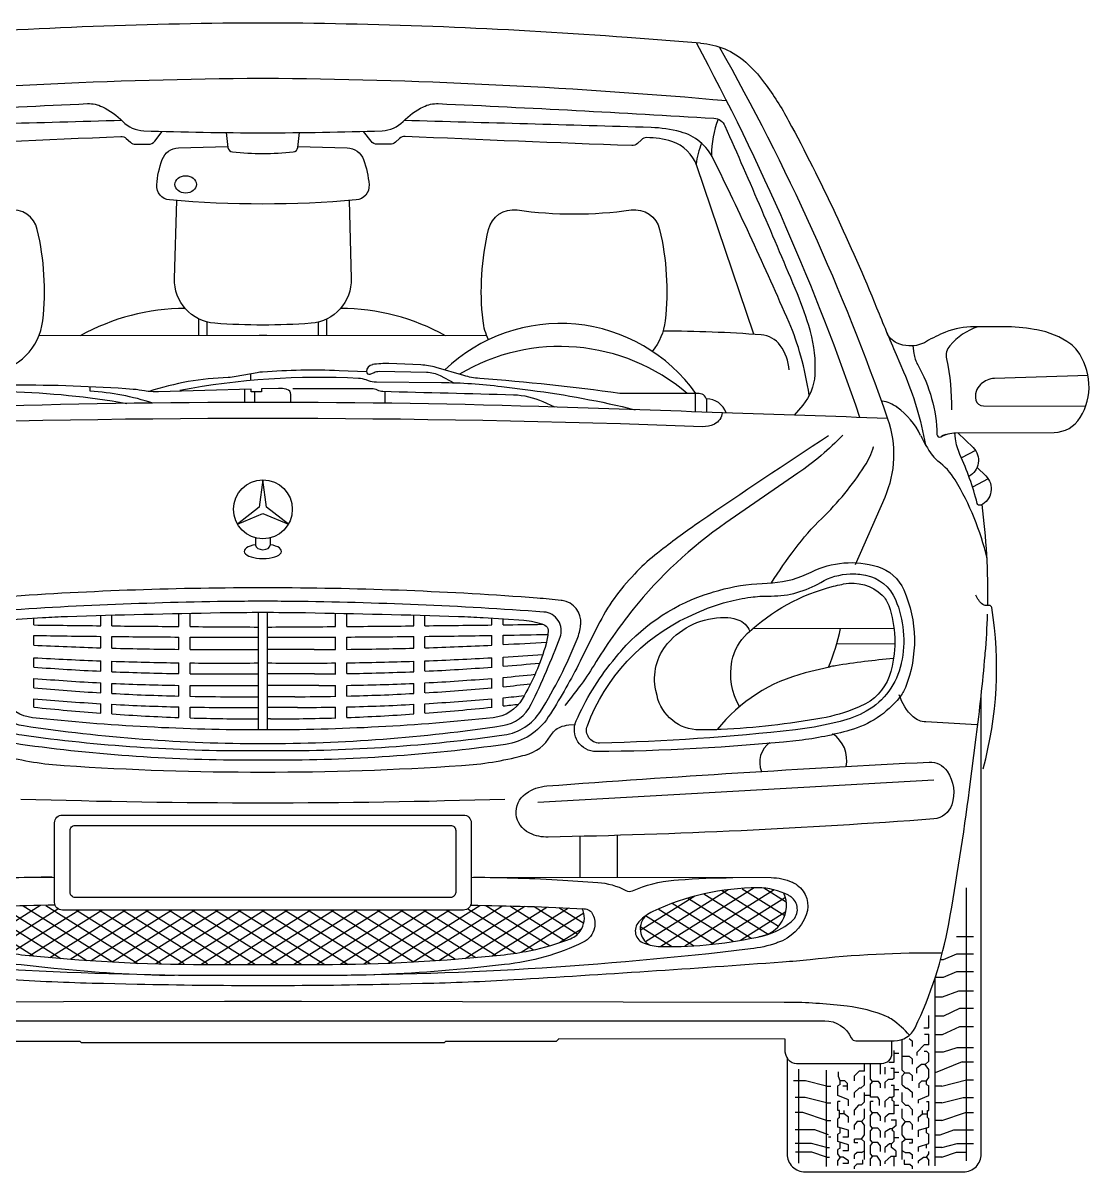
# Model space of a CAD drawing. Header units: millimetres. Extents: x -8431 to 21423, y 12317 to 28660.
# Drawn here: x 10210 to 11551, y 26903 to 28347 of the extents above; entities that cross this region are included whole.
import ezdxf

# ---------------------------------------------------------------- set-up
doc = ezdxf.new("R2010")
doc.units = ezdxf.units.MM
doc.layers.add('interni', color=1, linetype='Continuous')

msp = doc.modelspace()

# ---------------------------------------------------------------- linework, layer by layer
for p, q in [((11062.1, 28322.2), (10969.7, 28329.1)), ((11289.4, 27872.4), (11290.4, 27872.3)), ((11370.5, 27830.3), (11365.6, 27828.6)), ((11353.3, 27804.5), (11353.7, 27803.8))]:
    msp.add_line(p, q)
at = {"color": 1}
for p, q in [((10496.4, 27898.5), (10496.4, 27906.4)), ((10489, 27870.6), (10489, 27887)), ((10501.7, 27870.7), (10501.7, 27884)), ((10664.9, 27884.2), (10664.9, 27869.6)), ((11055.7, 27858.8), (11055.7, 27881.7)), ((11407.7, 27810.3), (11390, 27801)), ((11423.8, 27774.7), (11404.1, 27764.3)), ((10502.5, 27700.4), (10502.5, 27691.3)), ((10520.9, 27700.4), (10520.9, 27691.3)), ((10506, 27459), (10506, 27606.9)), ((10517.4, 27459), (10517.4, 27606.9)), ((10502.1, 27472.9), (10506, 27472.9)), ((10521.3, 27472.9), (10517.4, 27472.9)), ((11355.5, 27396), (10857.4, 27367.9)), ((10910.4, 27325.2), (10910.4, 27273.7)), ((10957.1, 27326.5), (10957, 27273.6))]:
    msp.add_line(p, q, dxfattribs=at)
at = {"color": 30}
for p, q in [((10223.6, 27590.9), (10223.6, 27599.5)), ((10307.8, 27589.9), (10307.8, 27603)), ((10321.9, 27589.8), (10321.9, 27603.4)), ((10406.1, 27589), (10406.1, 27605.4)), ((10420.2, 27588.9), (10420.2, 27605.7)), ((10603.2, 27588.9), (10603.2, 27605.7)), ((10617.3, 27589), (10617.3, 27605.4)), ((10701.5, 27589.8), (10701.5, 27603.4)), ((10715.5, 27589.9), (10715.5, 27603)), ((10799.8, 27590.9), (10799.8, 27599.4)), ((10813.8, 27591.1), (10813.8, 27598.6)), ((11305.3, 27586.2), (11127.8, 27586.4)), ((10223.6, 27565.6), (10223.6, 27577.7)), ((10307.8, 27562.2), (10307.8, 27576.6)), ((10321.9, 27561.8), (10321.9, 27576.4)), ((10406.1, 27560.3), (10406.1, 27575.8)), ((10420.2, 27560.2), (10420.2, 27575.7)), ((10603.2, 27560.2), (10603.2, 27575.7)), ((10617.3, 27560.3), (10617.3, 27575.8)), ((10701.5, 27561.8), (10701.5, 27576.4)), ((10715.5, 27562.2), (10715.5, 27576.6)), ((10799.8, 27565.6), (10799.8, 27577.7)), ((10813.8, 27566.3), (10813.8, 27578)), ((11306.3, 27567), (11233.1, 27567.1)), ((10447.4, 27560.1), (10506, 27560.1)), ((10576, 27560.1), (10517.4, 27560.1)), ((10223.6, 27538), (10223.6, 27549.8)), ((10307.8, 27532.9), (10307.8, 27545.9)), ((10321.9, 27532.2), (10321.9, 27545.4)), ((10406.1, 27529.9), (10406.1, 27543.4)), ((10420.2, 27529.7), (10420.2, 27543.2)), ((10603.2, 27529.7), (10603.2, 27543.2)), ((10617.3, 27529.9), (10617.3, 27543.4)), ((10701.5, 27532.2), (10701.5, 27545.4)), ((10715.5, 27532.9), (10715.5, 27545.9)), ((10799.8, 27538), (10799.8, 27549.8)), ((10813.8, 27539.1), (10813.8, 27550.6)), ((10223.6, 27512), (10223.6, 27523.8)), ((10446.8, 27529.6), (10506, 27529.6)), ((10576.6, 27529.6), (10517.4, 27529.6)), ((10799.8, 27512), (10799.8, 27523.8)), ((10813.8, 27513.3), (10813.8, 27525)), ((10307.8, 27505.6), (10307.8, 27518.1)), ((10321.9, 27504.8), (10321.9, 27517.4)), ((10406.1, 27501.5), (10406.1, 27514.9)), ((10420.2, 27501.2), (10420.2, 27514.8)), ((10441.2, 27514.7), (10506, 27514.7)), ((10582.2, 27514.7), (10517.4, 27514.7)), ((10603.2, 27501.2), (10603.2, 27514.8)), ((10617.3, 27501.5), (10617.3, 27514.9)), ((10701.5, 27504.8), (10701.5, 27517.4)), ((10715.5, 27505.6), (10715.5, 27518.1)), ((10223.6, 27487.7), (10223.6, 27498.2)), ((10471.4, 27500.7), (10506, 27500.7)), ((10552, 27500.7), (10517.4, 27500.7)), ((10799.8, 27487.7), (10799.8, 27498.2)), ((10813.8, 27489.2), (10813.8, 27499.5)), ((10307.8, 27480.1), (10307.8, 27492)), ((10321.9, 27479.1), (10321.9, 27491.2)), ((10406.1, 27474.7), (10406.1, 27488)), ((10420.2, 27474.2), (10420.2, 27487.7)), ((10468.3, 27487.3), (10506, 27487.3)), ((10555.1, 27487.3), (10517.4, 27487.3)), ((10603.2, 27474.2), (10603.2, 27487.7)), ((10617.3, 27474.7), (10617.3, 27488)), ((10701.5, 27479.1), (10701.5, 27491.2)), ((10715.5, 27480.1), (10715.5, 27492)), ((11054.7, 27250), (10986.2, 27207)), ((11096.8, 27258.2), (10992.8, 27192.8)), ((11129.6, 27260.5), (11012.3, 27186.7)), ((11154.8, 27258), (11042.1, 27187.2)), ((11146.9, 27202), (11066.1, 27252.8)), ((11168.8, 27248.6), (11074.9, 27189.5)), ((11160, 27212), (11088.5, 27257.1)), ((11167.9, 27225.4), (11114.6, 27259)), ((11169.9, 27242.5), (11141.6, 27260.3)), ((11396.4, 26917.7), (11396.4, 27260.4)), ((10127.4, 27235.3), (10223.3, 27175)), ((10150.8, 27187.9), (10231.3, 27238.5)), ((10154.8, 27236.4), (10257.4, 27171.9)), ((10171.5, 27182.6), (10253.9, 27234.4)), ((10182.5, 27237.4), (10290.5, 27169.4)), ((10210.4, 27238.1), (10322.7, 27167.5)), ((10238.7, 27238.6), (10354.6, 27165.7)), ((10669.3, 27166), (10784.7, 27238.6)), ((10700.7, 27167.5), (10812.9, 27238.1)), ((10732.9, 27169.4), (10840.9, 27237.4)), ((10766, 27171.9), (10868.6, 27236.4)), ((10769.5, 27234.4), (10851.9, 27182.6)), ((10792.1, 27238.5), (10872.6, 27187.9)), ((10800.1, 27175), (10895.9, 27235.3)), ((10822.3, 27237.9), (10891.8, 27194.1)), ((10852.8, 27237), (10907.6, 27202.5)), ((10883.7, 27235.9), (10915.2, 27216.1)), ((11078.8, 27189.9), (11008.8, 27233.9)), ((11102.9, 27193.1), (11026.5, 27241.1)), ((11125.7, 27197), (11045.5, 27247.4)), ((10194, 27178.4), (10280.2, 27232.6)), ((10218.5, 27175.5), (10309.3, 27232.6)), ((10243.8, 27173.1), (10338.4, 27232.6)), ((10269.4, 27171), (10367.5, 27232.6)), ((10277.3, 27232.6), (10383.7, 27165.7)), ((10295.6, 27169.1), (10396.6, 27232.6)), ((10306.4, 27232.6), (10412.8, 27165.7)), ((10322.2, 27167.5), (10425.7, 27232.6)), ((10335.6, 27232.6), (10441.9, 27165.7)), ((10349.3, 27166.2), (10454.9, 27232.6)), ((10364.7, 27232.6), (10471, 27165.7)), ((10376.9, 27165.3), (10484, 27232.6)), ((10393.8, 27232.6), (10502.3, 27164.4)), ((10405, 27164.6), (10513.1, 27232.6)), ((10422.9, 27232.6), (10531.5, 27164.4)), ((10433.7, 27164.4), (10542.2, 27232.6)), ((10452, 27232.6), (10560.6, 27164.4)), ((10462.8, 27164.4), (10571.3, 27232.6)), ((10481.2, 27232.6), (10589.7, 27164.4)), ((10491.9, 27164.4), (10600.5, 27232.6)), ((10510.3, 27232.6), (10618.8, 27164.4)), ((10521, 27164.4), (10629.6, 27232.6)), ((10539.4, 27232.6), (10646.5, 27165.3)), ((10550.2, 27164.4), (10658.7, 27232.6)), ((10568.5, 27232.6), (10674.1, 27166.2)), ((10579.3, 27164.4), (10687.8, 27232.6)), ((10597.6, 27232.6), (10701.2, 27167.5)), ((10608.4, 27164.4), (10716.9, 27232.6)), ((10626.7, 27232.6), (10727.8, 27169.1)), ((10638.6, 27165), (10746.1, 27232.6)), ((10655.9, 27232.6), (10753.9, 27171)), ((10685, 27232.6), (10779.6, 27173.1)), ((10714.1, 27232.6), (10804.9, 27175.5)), ((10743.2, 27232.6), (10829.4, 27178.4)), ((10836.4, 27179.6), (10915.1, 27229.1)), ((11053.1, 27187.7), (10993, 27225.5)), ((11169.1, 27230.4), (11112.1, 27194.5)), ((10884.8, 27191.7), (10912.3, 27209)), ((11025.6, 27186.7), (10986.3, 27211.5)), ((11405.1, 27199), (11384, 27199)), ((11384, 27177.2), (11367.2, 27170)), ((11405.1, 27177.2), (11384, 27177.2)), ((11367.2, 27170), (11363.8, 27170)), ((11357, 26911.1), (11357, 27147.5)), ((11367.2, 27148), (11357.2, 27148)), ((11384, 27155.2), (11367.2, 27148)), ((11405.1, 27155.2), (11384, 27155.2)), ((11366.1, 27123.4), (11357, 27123.4)), ((11386.5, 27130.9), (11366.1, 27123.4)), ((11405.1, 27130.9), (11386.5, 27130.9)), ((11387.5, 27109.1), (11367.7, 27099.4)), ((11405.1, 27109.1), (11387.5, 27109.1)), ((11349.3, 27084.8), (11349.3, 27100.3)), ((11367.7, 27099.4), (11357, 27099.4)), ((11342.8, 27084.8), (11349.3, 27084.8)), ((11343.7, 27076.7), (11349.3, 27076.7)), ((11349.3, 27063.4), (11349.3, 27076.7)), ((11366, 27076), (11357, 27076)), ((11387.8, 27086), (11366, 27076)), ((11405.1, 27086), (11387.8, 27086)), ((11315.7, 27031.5), (11315.7, 27070.1)), ((11324.6, 27071.2), (11328.5, 27067.7)), ((11328.5, 27061.4), (11328.5, 27067.7)), ((11343.2, 27063.4), (11334.6, 27053.9)), ((11349.3, 27063.4), (11343.2, 27063.4)), ((11305.6, 27041.7), (11305.6, 27056.3)), ((11311.5, 27052.6), (11305.6, 27052.6)), ((11315.7, 27048.9), (11324.6, 27048.9)), ((11324.6, 27048.9), (11328.5, 27045.4)), ((11334.6, 27049.9), (11334.6, 27053.9)), ((11346.8, 27054.8), (11343.4, 27054.8)), ((11349.3, 27052.2), (11346.8, 27054.8)), ((11349.3, 27042.6), (11349.3, 27052.2)), ((11367.1, 27053.9), (11357, 27053.9)), ((11384.4, 27059.7), (11367.1, 27053.9)), ((11405.1, 27059.7), (11384.4, 27059.7)), ((11185.5, 26914.7), (11185.5, 27032.8)), ((11268.2, 27030), (11268.2, 27039.5)), ((11275.7, 27020), (11275.7, 27039.5)), ((11288.4, 27026.5), (11288.4, 27039.5)), ((11294.2, 27026.6), (11294.2, 27035.2)), ((11298.9, 27041.7), (11305.6, 27041.7)), ((11301.5, 27034), (11305.6, 27034)), ((11305.6, 27021.5), (11305.6, 27034)), ((11328.5, 27039.1), (11328.5, 27045.4)), ((11339.8, 27038.4), (11333.9, 27033.8)), ((11333.9, 27027.6), (11333.9, 27033.8)), ((11344.7, 27038.4), (11339.8, 27038.4)), ((11349.3, 27042.6), (11344.7, 27038.4)), ((11349.3, 27032.3), (11344.7, 27038.4)), ((11349.3, 27022.4), (11349.3, 27032.3)), ((11390.9, 27042.1), (11357, 27028.3)), ((11390.9, 27042.1), (11405.1, 27042.1)), ((11194.1, 27018.1), (11178.8, 27018.1)), ((11220.6, 27011.4), (11194.1, 27018.1)), ((11220.6, 26910.2), (11220.6, 27031.4)), ((11235.7, 27023.3), (11235.7, 27029.3)), ((11237.5, 27018.2), (11235.7, 27023.3)), ((11243.6, 27018.2), (11237.5, 27018.2)), ((11237.5, 27013.5), (11237.5, 27018.2)), ((11247, 27014.9), (11243.6, 27018.2)), ((11261.6, 27030), (11255.5, 27024.5)), ((11255.5, 27018.1), (11255.5, 27024.5)), ((11268.2, 27030), (11261.6, 27030)), ((11268.2, 27013.1), (11268.2, 27024.4)), ((11278.3, 27017.2), (11275.7, 27020)), ((11298, 27019.7), (11294.2, 27016.2)), ((11303.5, 27019.7), (11298, 27019.7)), ((11305.6, 27021.5), (11303.5, 27019.7)), ((11311.3, 27028.5), (11305.6, 27028.5)), ((11318.9, 27028), (11315.7, 27031.5)), ((11318.9, 27028), (11315.7, 27024.5)), ((11315.7, 27013.1), (11315.7, 27024.5)), ((11318.9, 27028), (11324.6, 27028)), ((11324.6, 27028), (11328.5, 27024.5)), ((11328.5, 27018.1), (11328.5, 27024.5)), ((11336.9, 27014.9), (11340.3, 27018.2)), ((11340.3, 27018.2), (11346.4, 27018.2)), ((11346.4, 27018.2), (11349.3, 27022.4)), ((11346.4, 27013.5), (11346.4, 27018.2)), ((11365.4, 27011.4), (11396.4, 27019.2)), ((11396.4, 27019.2), (11405.1, 27019.2)), ((11220.6, 27011.4), (11225.9, 27011.4)), ((11237.5, 27013.5), (11234.7, 27011.9)), ((11234.7, 26999.6), (11234.7, 27011.9)), ((11240.8, 27011.9), (11247, 27011.9)), ((11247, 27006.3), (11247, 27014.9)), ((11261.6, 27008.8), (11255.5, 27003.4)), ((11255.5, 26997.2), (11255.5, 27003.4)), ((11263.5, 27008.8), (11261.6, 27008.8)), ((11268.2, 27013.1), (11263.5, 27008.8)), ((11268.2, 26991.6), (11268.2, 27003.5)), ((11278.3, 27017.2), (11275.7, 27014.4)), ((11275.7, 26997.5), (11275.7, 27014.4)), ((11286, 27017.2), (11278.3, 27017.2)), ((11288.4, 27014.4), (11286, 27017.2)), ((11288.4, 27009.2), (11288.4, 27014.4)), ((11294.2, 27008.9), (11294.2, 27016.2)), ((11301.8, 27012.7), (11305.6, 27012.7)), ((11305.6, 26999.1), (11305.6, 27012.7)), ((11311.4, 27006.7), (11305.8, 27006.7)), ((11315.7, 27013.1), (11320.5, 27008.8)), ((11315.7, 26991.6), (11315.7, 27003.5)), ((11320.5, 27008.8), (11322.4, 27008.8)), ((11322.4, 27008.8), (11328.5, 27003.4)), ((11328.5, 26997.2), (11328.5, 27003.4)), ((11336.9, 27009.2), (11336.9, 27014.9)), ((11346.4, 27013.5), (11349.3, 27011.9)), ((11349.3, 26999.6), (11349.3, 27011.9)), ((11365.4, 27011.4), (11357, 27011.4)), ((11193.6, 26997.3), (11180.9, 26997.3)), ((11220.6, 26990.5), (11193.6, 26997.3)), ((11220.6, 26990.5), (11225.9, 26990.5)), ((11248, 26994), (11234.7, 26999.6)), ((11237.5, 26991.9), (11234.7, 26991.9)), ((11234.7, 26980.7), (11234.7, 26991.9)), ((11248, 26986.5), (11248, 26994)), ((11268.2, 26991.6), (11264, 26987.6)), ((11275.7, 26999.8), (11268.2, 26999.8)), ((11284.9, 26997.5), (11275.7, 26997.5)), ((11279, 26991.9), (11275.7, 26991.9)), ((11275.7, 26980.9), (11275.7, 26991.9)), ((11286.9, 26994.3), (11284.9, 26997.5)), ((11286.9, 26987.2), (11286.9, 26994.3)), ((11299.4, 26997.3), (11294.2, 26992.7)), ((11294.2, 26984.8), (11294.2, 26992.7)), ((11302.8, 26997.3), (11299.4, 26997.3)), ((11302.8, 26997.3), (11305.6, 26999.1)), ((11302.8, 26997.3), (11302.8, 26993.9)), ((11302.8, 26993.9), (11305.6, 26991.9)), ((11305.6, 26976.5), (11305.6, 26991.9)), ((11315.7, 26991.6), (11319.9, 26987.6)), ((11336, 26994), (11349.3, 26999.6)), ((11336, 26990), (11336, 26994)), ((11346.4, 26991.9), (11349.3, 26991.9)), ((11349.3, 26980.7), (11349.3, 26991.9)), ((11365.4, 26990.5), (11357, 26990.5)), ((11365.4, 26990.5), (11392.4, 26997.3)), ((11392.4, 26997.3), (11405.1, 26997.3)), ((11190.8, 26978.2), (11180.9, 26978.2)), ((11220.6, 26968.4), (11190.8, 26978.2)), ((11236.6, 26980.7), (11234.7, 26980.7)), ((11236.6, 26971.9), (11236.6, 26980.7)), ((11242.6, 26976.6), (11236.6, 26976.6)), ((11242.6, 26976.6), (11242.6, 26980.7)), ((11248, 26972.5), (11242.6, 26976.6)), ((11260.7, 26987.6), (11255.5, 26981.6)), ((11255.5, 26974.7), (11255.5, 26981.6)), ((11264, 26987.6), (11260.7, 26987.6)), ((11268.2, 26971.2), (11268.2, 26982.8)), ((11278.2, 26977.9), (11275.7, 26980.9)), ((11278.2, 26977.9), (11275.7, 26974.9)), ((11275.7, 26961.6), (11275.7, 26974.9)), ((11284.4, 26977.9), (11278.2, 26977.9)), ((11288.4, 26973.2), (11284.4, 26977.9)), ((11299.2, 26976.5), (11294.2, 26972.2)), ((11305.6, 26976.5), (11299.2, 26976.5)), ((11305.6, 26987.3), (11311.2, 26987.3)), ((11315.7, 26971.2), (11315.7, 26982.8)), ((11319.9, 26987.6), (11323.2, 26987.6)), ((11323.2, 26987.6), (11328.5, 26981.6)), ((11328.5, 26974.7), (11328.5, 26981.6)), ((11336, 26972.5), (11341.3, 26976.6)), ((11341.3, 26976.6), (11341.3, 26980.7)), ((11341.3, 26976.6), (11347.4, 26976.6)), ((11347.4, 26971.9), (11347.4, 26980.7)), ((11347.4, 26980.7), (11349.3, 26980.7)), ((11365.4, 26968.4), (11395.2, 26978.2)), ((11395.2, 26978.2), (11405.1, 26978.2)), ((11220.6, 26968.4), (11225.9, 26968.4)), ((11236.6, 26971.9), (11234.7, 26970.2)), ((11234.7, 26959.9), (11234.7, 26970.2)), ((11248, 26956), (11234.7, 26959.9)), ((11248, 26965.7), (11248, 26972.5)), ((11259.2, 26966.9), (11255.5, 26962.7)), ((11255.5, 26957), (11255.5, 26962.7)), ((11264.6, 26966.9), (11259.2, 26966.9)), ((11264.6, 26966.9), (11268.2, 26971.2)), ((11264.6, 26966.9), (11268.2, 26961.7)), ((11268.2, 26950.2), (11268.2, 26961.7)), ((11278.2, 26958.6), (11275.7, 26961.6)), ((11288.4, 26967.6), (11288.4, 26973.2)), ((11294.2, 26965.9), (11294.2, 26972.2)), ((11301.9, 26969.1), (11308, 26969.1)), ((11308, 26961.9), (11303.1, 26957.8)), ((11308, 26961.9), (11308, 26969.1)), ((11319.3, 26966.9), (11315.7, 26971.2)), ((11319.3, 26966.9), (11315.7, 26961.7)), ((11315.7, 26950.2), (11315.7, 26961.7)), ((11319.3, 26966.9), (11324.7, 26966.9)), ((11324.7, 26966.9), (11328.5, 26962.7)), ((11328.5, 26957), (11328.5, 26962.7)), ((11336, 26967), (11336, 26972.5)), ((11336, 26956), (11349.3, 26959.9)), ((11347.4, 26971.9), (11349.3, 26970.2)), ((11349.3, 26959.9), (11349.3, 26970.2)), ((11365.4, 26968.4), (11357, 26968.4)), ((11205.7, 26956.4), (11180.9, 26956.4)), ((11222.8, 26950), (11205.7, 26956.4)), ((11225.9, 26947.2), (11222.8, 26947.2)), ((11237.5, 26952.8), (11234.7, 26951)), ((11234.7, 26942), (11234.7, 26951)), ((11237.5, 26952.8), (11237.5, 26959.1)), ((11240.9, 26947.7), (11248, 26947.7)), ((11248, 26947.7), (11248, 26956)), ((11264.3, 26944.8), (11268.2, 26950.2)), ((11278.2, 26958.6), (11275.7, 26955.6)), ((11275.7, 26943.4), (11275.7, 26955.6)), ((11285.1, 26958.6), (11278.2, 26958.6)), ((11288.4, 26955), (11285.1, 26958.6)), ((11288.4, 26946.8), (11288.4, 26955)), ((11300.5, 26957.8), (11294.2, 26954.1)), ((11294.2, 26946.8), (11294.2, 26954.1)), ((11303.1, 26957.8), (11300.5, 26957.8)), ((11303.1, 26957.8), (11303.1, 26955.8)), ((11305.6, 26953.9), (11303.1, 26955.8)), ((11305.6, 26942.4), (11305.6, 26953.9)), ((11311.5, 26946.6), (11305.6, 26946.6)), ((11319.6, 26944.8), (11315.7, 26950.2)), ((11336, 26947.7), (11336, 26956)), ((11346.4, 26952.8), (11346.4, 26959.1)), ((11346.4, 26952.8), (11349.3, 26951)), ((11349.3, 26939.4), (11349.3, 26951)), ((11357, 26950), (11363.3, 26950)), ((11363.3, 26950), (11380.4, 26956.4)), ((11380.4, 26956.4), (11405.1, 26956.4)), ((11201.4, 26939.4), (11180.9, 26939.4)), ((11220.6, 26934.3), (11201.4, 26939.4)), ((11220.6, 26934.3), (11224.4, 26934.3)), ((11248, 26937.7), (11234.7, 26942)), ((11237.5, 26933.3), (11234.7, 26931.6)), ((11234.7, 26926.2), (11234.7, 26931.6)), ((11237.5, 26933.3), (11237.5, 26941.1)), ((11248, 26930.5), (11248, 26937.7)), ((11255.5, 26940), (11255.5, 26944.8)), ((11264.3, 26944.8), (11255.5, 26944.8)), ((11259.7, 26940), (11255.5, 26940)), ((11268.2, 26941.2), (11264.3, 26944.8)), ((11268.2, 26919), (11268.2, 26941.2)), ((11278.2, 26940.4), (11275.7, 26943.4)), ((11278.2, 26940.4), (11275.7, 26937.4)), ((11275.7, 26926.3), (11275.7, 26937.4)), ((11285.2, 26940.4), (11278.2, 26940.4)), ((11288.4, 26936.4), (11285.2, 26940.4)), ((11288.4, 26929.2), (11288.4, 26936.4)), ((11299.7, 26939), (11294.2, 26934.1)), ((11294.2, 26927.8), (11294.2, 26934.1)), ((11302.1, 26939), (11299.7, 26939)), ((11302.1, 26939), (11305.6, 26942.4)), ((11302.3, 26934.1), (11302.1, 26939)), ((11307.8, 26929.9), (11302.3, 26934.1)), ((11315.7, 26941.2), (11319.6, 26944.8)), ((11315.7, 26919), (11315.7, 26941.2)), ((11319.6, 26944.8), (11328.5, 26944.8)), ((11324.2, 26940), (11328.5, 26940)), ((11328.5, 26940), (11328.5, 26944.8)), ((11336, 26935.1), (11349.3, 26939.4)), ((11336, 26929.4), (11336, 26935.1)), ((11346.4, 26933.3), (11346.4, 26938.5)), ((11365.4, 26934.3), (11357, 26934.3)), ((11365.4, 26934.3), (11384.6, 26939.4)), ((11384.6, 26939.4), (11405.1, 26939.4)), ((11202, 26928.2), (11181.4, 26928.2)), ((11220.6, 26922), (11202, 26928.2)), ((11220.6, 26922), (11224.4, 26922)), ((11237.5, 26922), (11234.7, 26926.2)), ((11237.5, 26922), (11234.7, 26917.8)), ((11234.7, 26911.6), (11234.7, 26917.8)), ((11241.6, 26922), (11237.5, 26922)), ((11241, 26930.5), (11248, 26930.5)), ((11248, 26917.6), (11241.6, 26922)), ((11248, 26914.7), (11248, 26917.6)), ((11259.2, 26928), (11255.5, 26925.2)), ((11255.5, 26919.9), (11255.5, 26925.2)), ((11264.6, 26928), (11259.2, 26928)), ((11264.6, 26928), (11268.2, 26930)), ((11265.7, 26918.9), (11265.7, 26913.4)), ((11278.2, 26923.3), (11275.7, 26926.3)), ((11278.2, 26923.3), (11275.7, 26920.3)), ((11275.7, 26911.4), (11275.7, 26920.3)), ((11284, 26923.3), (11278.2, 26923.3)), ((11288.4, 26916.9), (11284, 26923.3)), ((11288.4, 26911.2), (11288.4, 26916.9)), ((11301.3, 26923), (11294.2, 26916.7)), ((11294.2, 26913.7), (11294.2, 26916.7)), ((11308, 26923), (11301.3, 26923)), ((11305.6, 26910.7), (11305.6, 26923)), ((11308, 26923), (11308, 26929.9)), ((11319.3, 26928), (11315.7, 26930)), ((11318.2, 26918.9), (11318.2, 26913.4)), ((11319.3, 26928), (11324.7, 26928)), ((11324.7, 26928), (11328.5, 26925.2)), ((11328.5, 26919.9), (11328.5, 26925.2)), ((11336, 26917.6), (11342.3, 26922)), ((11336, 26914.7), (11336, 26917.6)), ((11342.3, 26922), (11346.4, 26922)), ((11346.4, 26922), (11349.3, 26926.2)), ((11346.4, 26922), (11349.3, 26917.8)), ((11349.3, 26926.2), (11349.3, 26929.2)), ((11349.3, 26911.6), (11349.3, 26917.8)), ((11365.4, 26922), (11357, 26922)), ((11365.4, 26922), (11384, 26928.2)), ((11384, 26928.2), (11396.4, 26928.2)), ((11240.8, 26914.7), (11248, 26914.7)), ((11258.6, 26913.4), (11255.5, 26910.6)), ((11255.5, 26907.5), (11255.5, 26910.6)), ((11265.7, 26913.4), (11258.6, 26913.4)), ((11318.2, 26913.4), (11325.3, 26913.4)), ((11325.3, 26913.4), (11328.5, 26910.6)), ((11328.5, 26907.5), (11328.5, 26910.6))]:
    msp.add_line(p, q, dxfattribs=at)
for points in [[(11062.1, 28322.2, -0.163924), (11119, 28298.1, -0.051691), (11141.3, 28273.7), (11142.6, 28272, -0.036277), (11172.8, 28224.6, -0.026943), (11283.5, 27989.5, 0.004919), (11308, 27930.9), (11317.3, 27909.2, -0.056813), (11344.9, 27817.4)], [(11085.6, 28317.4, -0.044951), (11297.3, 27850, -0.188706), (11293.6, 27751.2), (11256.7, 27666.6)], [(11329.1, 27941.7), (11330.4, 27932.1, 0.096481), (11335.1, 27918, -0.123168), (11359.4, 27830.2, 0.565888), (11364.2, 27827.4, -0.127809), (11383, 27832.4), (11506.7, 27833, 0.259215), (11539.5, 27851.5, 0.308066), (11535.6, 27935.8, 0.073309), (11527.5, 27943.7, 0.116144), (11484.9, 27961.9), (11481.6, 27962.4, 0.042519), (11443.4, 27965.7), (11406.3, 27965.8, 0.095816), (11370.1, 27958.9, 0.038081), (11346, 27947, -0.140199), (11325.4, 27941.6), (11324, 27941.7, -0.103991), (11309.1, 27945.2, -0.185956), (11296.2, 27958.6)], [(11297.1, 27850.5, 0.000539), (10881.8, 27864.6, 0.016378), (10141.6, 27864.6, 0.000539), (9726.3, 27850.5)], [(9607.4, 27742.3, 0.055083), (9603.3, 27555.3), (9603.5, 27552.6, 0.009978), (9614.6, 27450.1), (9623.1, 27384, 0.012743), (9649.2, 27215.3, 0.067498), (9691.6, 27084.7, 0.288574), (9717.8, 27068.3), (9765.9, 27068.3, 0.293213), (9771.8, 27072.1, -0.293619), (9805.2, 27093.6), (11218.2, 27093.6, -0.293619), (11251.6, 27072.1, 0.293213), (11257.4, 27068.3), (11305.6, 27068.3, 0.288574), (11331.8, 27084.7, 0.067498), (11374.2, 27215.3, 0.012743), (11400.2, 27384), (11408.8, 27450.1, 0.009978), (11419.9, 27552.6), (11420.1, 27555.3, 0.01452), (11423, 27604.7, 0.01452)], [(11423.3, 27615.5, 0.037342), (11416, 27742.3)], [(11417.4, 27410.2, 0.106693), (11428.2, 27612.8, 0.367917), (11425, 27615.5), (11420.8, 27615.5, -0.160857), (11417, 27616.8, -0.144144), (11408.3, 27628.4)], [(11171, 27047.2), (11171, 26926.1, 0.414214), (11193.6, 26903.5), (11392.5, 26903.5, 0.414214), (11415.1, 26926.1), (11415.1, 27503.7)], [(10118.7, 27466), (10127, 27465.3, -0.079229), (10137.8, 27462.6, -0.162446), (10150, 27451.7, 0.201753), (10182, 27427.4), (10184.8, 27426.7, 0.046617), (10261.9, 27414.3, 0.033092), (10761.4, 27414.3, 0.046617), (10838.6, 27426.7), (10841.4, 27427.4, 0.201753), (10873.4, 27451.7, -0.162446), (10885.6, 27462.6, -0.079229), (10896.3, 27465.3), (10904.7, 27466)], [(11302.3, 27068.3), (11302.3, 27052.5, -0.414214), (11289.4, 27039.5), (11182.9, 27039.5, -0.228368), (11172.8, 27044.4, -0.018195), (11171.7, 27045.9, -0.151123), (11168.3, 27056.9), (11168.3, 27070.4), (10883.8, 27070.8), (10880.3, 27067.4), (10741.4, 27067.6), (10739.6, 27065.9), (10283.7, 27065.9), (10282, 27067.6), (10143.1, 27067.4), (10139.6, 27070.8), (9855.1, 27070.4), (9855.1, 27056.9, -0.151123), (9851.7, 27045.9, -0.018195), (9850.5, 27044.4, -0.228368), (9840.4, 27039.5), (9734, 27039.5, -0.414214), (9721.1, 27052.5), (9721.1, 27068.3)]]:
    msp.add_lwpolyline(points, format="xyb")
at = {"color": 40}
for points in [[(11094.9, 28249.5, 0.019809), (10531.4, 28277.5, 0.005082), (10492, 28277.5, 0.019809), (9928.5, 28249.5)], [(9843.6, 27854.6), (9832.9, 27867.2, -0.162648), (9817.7, 27905.2, -0.082738), (9823.5, 27959.9), (9824.1, 27961.8, -0.031357), (9840, 28007.6, -0.005135), (9930.7, 28218.1, -0.280297), (9944.5, 28227.7, -0.003741), (10291.1, 28246.1, -0.126246), (10309.9, 28242.1, -0.085654), (10335.4, 28223.7, 0.193666), (10361.8, 28212, 0.016758), (10661.6, 28212, 0.193666), (10688, 28223.7, -0.085654), (10713.5, 28242.1, -0.126246), (10732.3, 28246.1, -0.003741), (11078.9, 28227.7, -0.280297), (11092.7, 28218.1, -0.005135), (11183.4, 28007.6, -0.031357), (11199.3, 27961.8), (11199.9, 27959.9, -0.082738), (11205.7, 27905.2, -0.162648), (11190.5, 27867.2), (11179.8, 27854.6)], [(11409.8, 27788.9), (11420.8, 27778.2, -0.527303), (11414.5, 27741.6, -0.466874), (11410, 27743.7, 0.043517), (11388.2, 27805.3, -0.079717), (11382.8, 27825), (11382, 27832.4)], [(11385.6, 27832.4), (11404.7, 27813.8, -0.510861), (11399.5, 27777.7)], [(10773.6, 27273.9), (11150.9, 27273.4, -0.104876), (11177.1, 27267.8), (11177.5, 27267.6, -0.053141), (11183.7, 27264, -0.334147), (11195, 27226.8, -0.2268), (11159, 27191.7), (11157.6, 27191.2, -0.052134), (11124.9, 27183.8, -0.02985), (10564.9, 27150.3), (10458.4, 27150.3, -0.02985), (9898.5, 27183.8, -0.052134), (9865.8, 27191.2), (9864.3, 27191.7, -0.2268), (9828.4, 27226.8, -0.334147), (9839.7, 27264, -0.053141), (9845.8, 27267.6), (9846.3, 27267.8, -0.104876), (9872.5, 27273.4), (10249.8, 27273.9)]]:
    msp.add_lwpolyline(points, format="xyb", dxfattribs=at)
at = {"color": 1}
for points in [[(11410.7, 27965.8, 0.133368), (11375.6, 27941.9, 0.234143), (11371.3, 27925.3, -0.057491), (11377.5, 27861.5)], [(11070, 27858.3), (11070, 27872, 0.414214), (11060.3, 27881.7), (10965.7, 27881.7, -0.034226), (10960.4, 27882, 0.01561), (10784.3, 27900.7, -0.052533), (10764.3, 27904.3), (10729.5, 27914.5, 0.060564), (10710.3, 27917.7), (10670.2, 27919.4, 0.053368), (10649.6, 27918.1), (10649.4, 27918, 0.365007), (10642, 27909.3), (10642, 27909.3, 0.536783), (10646.5, 27906.3), (10651.5, 27908.4, -0.104797), (10658.1, 27909.7), (10717.4, 27908.6, -0.11563), (10734.6, 27904.3), (10751.7, 27895.4)], [(10642, 27909.1), (10607.7, 27910.4, 0.028813), (10511.3, 27908.8, 0.026769), (10504.4, 27907.9), (10477.9, 27903, -0.037649), (10468.2, 27901.9, 0.071461), (10368.7, 27884.4)], [(10407.4, 27886, -0.060302), (10632.1, 27901.1, -0.071777), (10641.2, 27899.3), (10644, 27898.3, 0.082995), (10654.4, 27896.5), (10736.1, 27895.7, -0.029422), (10811.8, 27890.6), (10848.2, 27886, -0.029161), (10979.8, 27861.4)], [(11549.4, 27904.3), (11431.5, 27900.7, 0.178905), (11414.9, 27893.9), (11414.2, 27893.2, 0.279092), (11408.3, 27873.5, 0.340485), (11417.7, 27866.2), (11546.4, 27866.1)], [(10045.3, 27878.5, -0.070413), (10340.5, 27869.4)], [(10546.8, 27870.6), (10546.8, 27880.7, 0.350868), (10541.8, 27887), (10541, 27887.2, 0.06211), (10531.5, 27888.1), (10509.8, 27887.6), (10509.8, 27884), (10497.1, 27884), (10497.1, 27887.2), (10380.3, 27884, -0.044876), (10362.9, 27885.1), (10356.2, 27886.2, 0.019423), (10348.7, 27887, 0.020256), (10197.8, 27892.2, -0.042979)], [(10373.1, 27869.8, 0.061386), (10294.7, 27884.8), (10294.7, 27890.3)], [(10878.8, 27864.7), (10864.3, 27871.2, 0.099797), (10827, 27879.8, 0.000626), (10662.6, 27884.2, -0.1121), (10655.7, 27886, 0.118514), (10648.4, 27887.7), (10549.5, 27887.7)], [(11089.2, 27857.7, -0.267684), (11079.4, 27843.3), (11078.6, 27842.9, -0.122273), (11064.9, 27840.1, 0.018581), (9958.5, 27840.1, -0.122273), (9944.7, 27842.9), (9944, 27843.3, -0.267684), (9934.2, 27857.7)], [(11222.9, 27828.7, 0.004945), (11061.2, 27720.5, 0.01568), (11012.2, 27684.6), (11008, 27681.3, 0.034359), (10982.1, 27658.2), (10978.9, 27654.8, 0.07699), (10933.1, 27590.3), (10910.6, 27545.3, -0.026686), (10873.2, 27479.4), (10870.5, 27475.3, -0.218798), (10816.7, 27440.8, -0.035761), (10524.5, 27421, 0.001983), (10498.9, 27421, -0.035761), (10206.7, 27440.8, -0.218798), (10152.9, 27475.3), (10150.2, 27479.4, -0.026686), (10112.8, 27545.3), (10090.3, 27590.3, 0.07699), (10044.5, 27654.8), (10041.2, 27658.2, 0.034359), (10015.4, 27681.3), (10011.2, 27684.6, 0.01568), (9962.2, 27720.5, 0.004945), (9800.5, 27828.7)], [(11241, 27829.3, -0.047972), (11184.3, 27781.5), (11093.9, 27719.1, 0.072921), (10977.3, 27610.6, 0.032081), (10928.1, 27540.4, -0.025692), (10909.5, 27513, -0.000883), (10891.6, 27489.6)], [(11151.2, 27643.9, -0.018177), (11181, 27686.7, -0.039443), (11214.6, 27724.9, 0.056931), (11268.4, 27790.4, 0.070083), (11279.7, 27814.9), (11279.8, 27815)], [(11111.1, 27488.3, -0.181901), (11101.5, 27545.4, -0.157373), (11120.7, 27580.1, -0.126008), (11229.1, 27639.6, -0.014157), (11239.8, 27642), (11242, 27642.5, -0.244787), (11290.6, 27628.2, -0.120269), (11298.8, 27615.3, -0.145509), (11301.8, 27534.2), (11301.4, 27532.6, -0.208908), (11269.6, 27491.9, -0.027021), (11258.6, 27486.7), (11257.3, 27486.2, -0.052895), (11214.7, 27473.8, -0.032128), (11087.8, 27459.6, -0.012156), (11065.9, 27459), (11061.1, 27459, -0.351157), (11007.3, 27502.2), (11005.9, 27508.7, -0.236611), (11020.7, 27567.6, -0.218733), (11092.3, 27600.5, -0.081632), (11107.8, 27597.9), (11109.1, 27597.5, -0.226476), (11124, 27583)], [(10153.1, 27584.6, -0.305248), (10157.1, 27590.6), (10158, 27591, -0.081853), (10183.6, 27596.9), (10234.7, 27600.2, -0.008222), (10265.8, 27601.7, -0.003865), (10458, 27606.4, -0.00832), (10565.4, 27606.4, -0.003865), (10757.6, 27601.7, -0.008222), (10788.6, 27600.2), (10839.8, 27596.9, -0.081853), (10865.4, 27591), (10866.3, 27590.6, -0.305248), (10870.3, 27584.6, -0.067547), (10867.8, 27567.4, -0.065815), (10837.8, 27497.7, -0.235379), (10801.4, 27474.4, -0.027172), (10512.4, 27459, 0.000574), (10510.9, 27459, -0.027172), (10222, 27474.4, -0.235379), (10185.6, 27497.7, -0.065815), (10155.5, 27567.4, -0.06648), (10153.1, 27584.3)], [(11304.7, 27548.6, 0.020734), (11231.8, 27539.7, 0.019955), (11224.2, 27538.1), (11193.8, 27530.6, 0.165705), (11083, 27459.4)], [(11409.7, 27465.6), (11345.3, 27469, -0.171608), (11329.4, 27475.6, -0.137456), (11312, 27503.2)], [(10246.8, 27273.9, 0.015815), (10134.5, 27270.2), (10090.7, 27267.4, 0.107249), (10055.3, 27257.3, -0.230632), (10046.9, 27256.9, 0.083012), (9994.8, 27270.1), (9989, 27270.6, 0.021195), (9920.7, 27273.4)], [(10776.6, 27273.9, -0.015815), (10888.9, 27270.2), (10932.7, 27267.4, -0.107249), (10968, 27257.3, 0.230632), (10976.5, 27256.9, -0.083012), (11028.5, 27270.1), (11034.4, 27270.6, -0.021195), (11102.7, 27273.4)], [(10250.5, 27238.8, 0.008736), (10107.8, 27234.4, 0.283689), (10096.6, 27226.8, 0.156084), (10094.8, 27210.3, 0.234348), (10108.9, 27192.2, 0.085499), (10207.9, 27164.1), (10248.9, 27159.7, 0.023555), (10400.7, 27150.7)], [(10110.4, 27234.6, 0.252689), (10110.8, 27209.5), (10111.5, 27208.2, 0.174621), (10124.7, 27196.7, 0.041488), (10174.8, 27181.9), (10176.9, 27181.5, 0.024576), (10208.2, 27176.6, 0.026502), (10438.7, 27164.4), (10584.7, 27164.4, 0.026502), (10815.2, 27176.6, 0.024576), (10846.5, 27181.5), (10848.6, 27181.9, 0.041488), (10898.7, 27196.7, 0.174621), (10911.9, 27208.2), (10912.6, 27209.5, 0.252689), (10913, 27234.6)], [(10772.9, 27238.8, -0.008736), (10915.6, 27234.4, -0.283689), (10926.8, 27226.8, -0.156084), (10928.6, 27210.3, -0.234348), (10914.5, 27192.2, -0.085499), (10815.5, 27164.1), (10774.5, 27159.7, -0.023555), (10622.7, 27150.7)], [(11366.1, 27178.5, 0.029721), (11199.8, 27170.3, -0.008954), (11165.3, 27167.2, -0.003552), (10827.1, 27144.9, -0.008906), (10712.2, 27140.2), (10669.9, 27139.3, -0.011507), (10353.5, 27139.3), (10311.2, 27140.2, -0.008906), (10196.2, 27144.9, -0.003552), (9858.1, 27167.2, -0.008954), (9823.5, 27170.3, 0.029721), (9657.3, 27178.5)], [(11324.8, 27075.5, 0.054753), (11303.3, 27094.7, 0.05429), (11296, 27098.8, 0.072666), (11246.4, 27111.8), (11238.1, 27112.7, 0.027482), (11167.3, 27116.7), (10560.1, 27117.6, 0.000749), (10463.3, 27117.6), (9856.1, 27116.7, 0.027482), (9785.3, 27112.7), (9777, 27111.8, 0.072666), (9727.4, 27098.8, 0.05429), (9720.1, 27094.7, 0.054753), (9698.6, 27075.5)]]:
    msp.add_lwpolyline(points, format="xyb", dxfattribs=at)
msp.add_lwpolyline([(10516.4, 27739), (10511.7, 27773.3), (10507, 27739), (10479.6, 27717.7), (10511.7, 27730.9), (10543.8, 27717.7)], close=True, dxfattribs=at)
at = {"color": 40}
for points in [[(11246.1, 27457.6, -0.042062), (11181.9, 27445.4, -0.024588), (10930.9, 27431.9, -0.542465), (10905.7, 27470.3, -0.068006), (10951.6, 27545.4), (10958.2, 27553.5, -0.008797), (10963, 27559.1, -0.139419), (11074.8, 27631.5), (11078.2, 27632.5, -0.057223), (11132.9, 27642.7), (11152.6, 27644, 0.09977), (11201.2, 27657.3, -0.194172), (11284.7, 27664.3, -0.216931), (11317.6, 27634.9, -0.202259), (11319.6, 27512.5, -0.073518), (11312.3, 27499.9, -0.157107), (11249.7, 27458.6)], [(10860.8, 27482.4, 0.043842), (10906.9, 27573.2, 0.070142), (10911.3, 27590.7), (10911.4, 27591.9, 0.406957), (10887.9, 27621.5), (10886.9, 27621.6, 0.012994), (10856.8, 27624.7, 0.017913), (10528, 27637.6, 0.001804), (10495.3, 27637.6, 0.017913), (10166.5, 27624.7, 0.012994), (10136.5, 27621.6), (10135.4, 27621.5, 0.406957), (10112, 27591.9), (10112.1, 27590.7, 0.070142), (10116.4, 27573.2, 0.043842), (10162.5, 27482.4, 0.222052), (10208.4, 27452.7, 0.035761), (10498.9, 27433, -0.001983), (10524.5, 27433, 0.035761), (10815, 27452.7, 0.222052)], [(10511.6, 27441.9, -0.000043), (10511.8, 27441.9, 0.037412), (10812.9, 27464.4, 0.247508), (10849.2, 27491.2, 0.022549), (10885.4, 27575.4, 0.501242), (10865, 27607.2, 0.015337), (10548.8, 27620.5, 0.005743), (10474.6, 27620.5, 0.015337), (10158.3, 27607.2, 0.501242), (10138, 27575.4, 0.022549), (10174.1, 27491.2, 0.247508), (10210.5, 27464.4, 0.037412)], [(10846.5, 27329.7, -0.572328), (10842, 27378.8), (10842.6, 27379.2, -0.138072), (10868.9, 27388.7, -0.005841), (11349.4, 27418.6, -0.263659), (11372.2, 27407.2, -0.231426), (11377.9, 27364.9, -0.302933), (11355.3, 27347.2, -0.013679), (10870.4, 27324.3, -0.115397), (10847.4, 27329.2)], [(10773.6, 27242.3, -0.414214), (10763.9, 27232.6), (10259.5, 27232.6, -0.414214), (10249.8, 27242.3), (10249.8, 27342.4, -0.414214), (10259.5, 27352.1), (10763.9, 27352.1, -0.414214), (10773.6, 27342.4)]]:
    msp.add_lwpolyline(points, format="xyb", close=True, dxfattribs=at)
at = {"color": 1}
for points in [[(11307.2, 27622.8, -0.153291), (11314.5, 27542.8), (11314.4, 27542.3, -0.214273), (11270.5, 27482.6, -0.069523), (11237.7, 27469.7), (11228.4, 27467.5, -0.03091), (11181.3, 27459.2, -0.022498), (10935.1, 27442.5, -0.531273), (10919.7, 27464.3, -0.196197), (11046.6, 27601.3), (11056.5, 27605.9, -0.046535), (11096, 27620, -0.027836), (11125.3, 27625.8, -0.035033), (11147.9, 27627.3), (11150.9, 27627.3, 0.134892), (11213.2, 27644.4, -0.126704), (11250.3, 27655.1, -0.055964), (11269.4, 27653.6, -0.250565)], [(10747.7, 27248.5), (10275.7, 27248.5, -0.414214), (10269.2, 27254.9), (10269.2, 27332.6, -0.414214), (10275.7, 27339.1), (10747.7, 27339.1, -0.414214), (10754.2, 27332.6), (10754.2, 27254.9, -0.414214)], [(11176, 27218, 0.474743), (11177.3, 27248, 0.060135), (11173.4, 27250.7), (11172.5, 27251.2, 0.123556), (11134.3, 27260.6, 0.109141), (11002, 27230.8, 0.094904), (10985.3, 27218.7), (10984.4, 27217.8, 0.545508), (10991.1, 27191), (10993.8, 27190.1, 0.079416), (11013.9, 27186.7, 0.057566), (11139.5, 27200, 0.105479), (11171.6, 27214.7)]]:
    msp.add_lwpolyline(points, format="xyb", close=True, dxfattribs=at)
msp.add_circle((10511.7, 27736.3), 37)
for centre, radius, start, end in [((10543.5, 21835.8), 6511.8, 90.48412, 94.31392), ((10511.7, 25602.8), 2744.6, 89.5159, 90.4841), ((10479.9, 21835.8), 6511.8, 85.68608, 89.51588), ((11283, 27827.7), 45.2, 54.657, 80.5399), ((11256.4, 27790.2), 91.1, 25.2919, 54.657), ((11484.8, 27898.1), 161.4, 205.2919, 215.4618), ((11378.9, 27821.7), 30.9, 215.4618, 233.7665), ((11312.9, 27731.7), 80.7, 31.0182, 53.7665), ((11086, 27595.2), 345.6, 13.3184, 31.0182)]:
    msp.add_arc(centre, radius, start, end)
at = {"color": 40}
msp.add_arc((8310.4, 26842.4), 3119.9, 18.8767, 28.3232, dxfattribs=at)
at = {"color": 1}
for centre, radius, start, end in [((11207.1, 28180.2), 131.4, 159.3783, 179.5435), ((11069.7, 27849.3), 25.8, 18.5475, 90.5818), ((11206.7, 27421.4), 39.2, 347.7497, 57.0737), ((11167.4, 27418.2), 31, 125.9946, 201.4841), ((10511.7, 37239.8), 9872.3, 268.23335, 271.76665)]:
    msp.add_arc(centre, radius, start, end, dxfattribs=at)
at = {"color": 30}
for centre, radius, start, end in [((10726.9, 66628.4), 39040.7, 269.26136, 269.38502), ((10726.9, 66628.4), 39040.7, 269.40562, 269.52928), ((10726.9, 66628.4), 39040.7, 269.54988, 269.67585), ((10296.5, 66628.4), 39040.7, 270.32415, 270.45012), ((10296.5, 66628.4), 39040.7, 270.47072, 270.59438), ((10296.5, 66628.4), 39040.7, 270.61498, 270.73864), ((10296.5, 66628.4), 39040.7, 270.75924, 270.83188), ((10952.2, 27648.1), 292.4, 337.8483, 347.8031), ((10506.1, 45214.9), 17639.4, 269.08234, 269.35602), ((10506.1, 45214.9), 17639.4, 269.40163, 269.67531), ((10506.1, 45214.9), 17639.4, 269.72091, 269.9997), ((10517.3, 45214.9), 17639.4, 270.0003, 270.27909), ((10517.3, 45214.9), 17639.4, 270.32469, 270.59837), ((10517.3, 45214.9), 17639.4, 270.64398, 270.91766), ((10517.3, 45214.9), 17639.4, 270.96327, 271.14576), ((10576, 32115.8), 4555.7, 272.9923, 273.6797), ((10447.4, 32115.8), 4555.7, 267.1845, 268.2449), ((10447.4, 32115.8), 4555.7, 268.4216, 269.4814), ((10447.4, 32115.8), 4555.7, 269.658, 270), ((10576, 32115.8), 4555.7, 270, 270.342), ((10576, 32115.8), 4555.7, 270.5186, 271.5784), ((10576, 32115.8), 4555.7, 271.7551, 272.8155), ((10561.1, 31747), 4204, 273.4466, 274.1274), ((10462.3, 31747), 4204, 266.7451, 267.8946), ((10446.8, 30503.8), 2974.2, 265.6957, 267.3218), ((10462.3, 31747), 4204, 268.0861, 269.2347), ((10462.3, 31747), 4204, 269.4261, 270.5959), ((10561.1, 31747), 4204, 269.4041, 270.5739), ((10561.1, 31747), 4204, 270.7653, 271.9139), ((10561.1, 31747), 4204, 272.1054, 273.2549), ((10576.6, 30503.8), 2974.2, 272.6782, 274.3043), ((10576.6, 30503.8), 2974.2, 274.5756, 275.4647), ((10441.2, 30134.6), 2619.8, 265.2362, 267.0829), ((10446.8, 30503.8), 2974.2, 267.5925, 269.2163), ((10446.8, 30503.8), 2974.2, 269.4867, 270), ((10576.6, 30503.8), 2974.2, 270, 270.5133), ((10576.6, 30503.8), 2974.2, 270.7837, 272.4075), ((10582.2, 30134.6), 2619.8, 272.9171, 274.7638), ((10582.2, 30134.6), 2619.8, 275.072, 275.9529), ((10471.4, 30231.7), 2730.9, 264.7937, 266.5664), ((10441.2, 30134.6), 2619.8, 267.3904, 269.2338), ((10441.2, 30134.6), 2619.8, 269.5409, 270), ((10582.2, 30134.6), 2619.8, 270, 270.4591), ((10582.2, 30134.6), 2619.8, 270.7662, 272.6096), ((10552, 30231.7), 2730.9, 273.4336, 275.2063), ((10552, 30231.7), 2730.9, 275.5021, 276.2287), ((10468.3, 30235.6), 2748.3, 264.8921, 266.6534), ((10471.4, 30231.7), 2730.9, 266.8615, 268.6306), ((10471.4, 30231.7), 2730.9, 268.9252, 270), ((10552, 30231.7), 2730.9, 270, 271.0748), ((10552, 30231.7), 2730.9, 271.3694, 273.1385), ((10555.1, 30235.6), 2748.3, 273.3466, 275.1079), ((10555.1, 30235.6), 2748.3, 275.4018, 275.9583), ((10502.1, 30107.7), 2634.8, 263.9323, 265.7718), ((10468.3, 30235.6), 2748.3, 266.9465, 268.7044), ((10468.3, 30235.6), 2748.3, 268.9971, 270), ((10555.1, 30235.6), 2748.3, 270, 271.0029), ((10555.1, 30235.6), 2748.3, 271.2956, 273.0535), ((10521.3, 30107.7), 2634.8, 274.2282, 276.0677), ((10521.3, 30107.7), 2634.8, 276.3748, 276.8023), ((10502.1, 30107.7), 2634.8, 266.0779, 267.9127), ((10502.1, 30107.7), 2634.8, 268.2181, 270), ((10521.3, 30107.7), 2634.8, 270, 271.7819), ((10521.3, 30107.7), 2634.8, 272.0873, 273.9221), ((11130.7, 27238.4), 39.4, 276.7161, 23.0228), ((11009.3, 27209), 23.1, 134.0017, 240.6009)]:
    msp.add_arc(centre, radius, start, end, dxfattribs=at)
at = {"color": 1}
for centre, major_axis, ratio, start_param, end_param in [((10511.7, 27683.5), (23.4, 0), 0.384649, 1.971513, 7.453265), ((10511.7, 27691.3), (9.17, 0), 0.627618, 3.141593, 6.283185)]:
    msp.add_ellipse(centre, major_axis=major_axis, ratio=ratio, start_param=start_param, end_param=end_param, dxfattribs=at)
at = {"layer": 'interni', "color": 30}
for p, q in [((10431.2, 27954.6), (10431.2, 27975.6)), ((10441.6, 27954.6), (10441.6, 27971.7)), ((10581.8, 27954.6), (10581.8, 27971.7)), ((10592.2, 27954.6), (10592.2, 27975.6))]:
    msp.add_line(p, q, dxfattribs=at)
at = {"layer": 'interni'}
for points in [[(10334.2, 28224.8, 0.000565), (10023.6, 28216.1, 0.058387), (9986.4, 28210.6, 0.2158), (9945.2, 28176.8, 0.012299), (9850.1, 27971.2, 0.034824), (9835.2, 27928.9, 0.029249), (9824.6, 27879.6)], [(10465.7, 28209.7), (10467.8, 28191.1, 0.351428), (10473.5, 28185.4, 0.053438), (10549.9, 28185.4, 0.351428), (10555.6, 28191.1), (10557.7, 28209.7)], [(10555.7, 28192.4), (10617.7, 28190.7, -0.30775), (10638.3, 28175.8, -0.067829), (10645.2, 28144.1, -0.411603), (10629, 28125, -0.043322), (10394.4, 28125, -0.411603), (10378.2, 28144.1, -0.067829), (10385.1, 28175.8, -0.30775), (10405.7, 28190.7), (10467.6, 28192.4)], [(10795.4, 27949.3, -0.084635), (10788.5, 27973.3, -0.086598), (10795.4, 28088, -0.387761), (10831.3, 28112.5, 0.07078), (10974.7, 28112.5, -0.387761), (11010.6, 28088, -0.086598), (11017.5, 27973.3, -0.143497), (11001.3, 27934.8, -0.143497)]]:
    msp.add_lwpolyline(points, format="xyb", dxfattribs=at)
at = {"layer": 'interni', "color": 30}
for points in [[(11198.8, 27879.6, 0.029249), (11188.2, 27928.9, 0.034824), (11173.3, 27971.2, 0.012299), (11078.1, 28176.8, 0.2158), (11037, 28210.6, 0.058387), (10999.8, 28216.1, 0.000565), (10689.2, 28224.8)], [(9894.2, 27956.2), (9966, 28167.9, -0.239061), (9997.3, 28198.5, -0.07596), (10029.1, 28203.4, -0.19311), (10035.8, 28200.7), (10040.7, 28196.1, 0.201607), (10047.8, 28193.4, 0.002872), (10332.9, 28204.9, -0.200745), (10339.9, 28202.3), (10345.1, 28197.5, 0.188827), (10351.7, 28195), (10367.9, 28195, 0.236371), (10375.7, 28198.8), (10384.9, 28211.2)], [(11129.2, 27956.2), (11057.4, 28167.9, 0.239061), (11026.1, 28198.5, 0.07596), (10994.3, 28203.4, 0.19311), (10987.6, 28200.7), (10982.6, 28196.1, -0.201607), (10975.6, 28193.4, -0.002872), (10690.5, 28204.9, 0.200745), (10683.4, 28202.3), (10678.3, 28197.5, -0.188827), (10671.7, 28195), (10655.5, 28195, -0.236371), (10647.7, 28198.8), (10638.4, 28211.2)], [(10620.1, 28124.2), (10622.8, 28026.4, -0.400144), (10572.2, 27970.1, -0.038339), (10451.2, 27970.1, -0.400144), (10400.5, 28026.4), (10403.3, 28124.2)], [(11173.5, 27911.4, 0.136747), (11162.2, 27942.2, 0.222121), (11138.3, 27955.5, 0.017294), (11014.8, 27960.3, 0.017294)], [(10793.3, 27954.3), (10516.5, 27954.7, 0.000749), (10506.9, 27954.7), (10230.1, 27954.3)]]:
    msp.add_lwpolyline(points, format="xyb", dxfattribs=at)
at = {"layer": 'interni'}
msp.add_lwpolyline([(10228, 28088, 0.387761), (10192.1, 28112.5, -0.07078), (10048.7, 28112.5, 0.387761), (10012.7, 28088, 0.086598), (10005.9, 27973.3, 0.347574), (10070.8, 27908, 0.059919), (10170, 27908, 0.347574), (10234.9, 27973.3, 0.086598)], format="xyb", close=True, dxfattribs=at)
for centre, radius, start, end in [((11142.9, 28161.9), 86.6, 156.5918, 174.612), ((10885.2, 27694.4), 246.5, 49.4538, 120.8593)]:
    msp.add_arc(centre, radius, start, end, dxfattribs=at)
at = {"layer": 'interni', "color": 30}
for centre, start, end in [((10415.3, 27713.5), 90.2638, 118.9621), ((10608.1, 27713.5), 61.0379, 89.7362)]:
    msp.add_arc(centre, 275.3, start, end, dxfattribs=at)
at = {"layer": 'interni', "color": 2}
msp.add_arc((10885.6, 27760.4), 209.4, 35.4129, 133.8639, dxfattribs=at)
at = {"layer": 'interni'}
msp.add_ellipse((10414.6, 28144.6), major_axis=(-13.6, 0), ratio=0.799956, dxfattribs=at)

doc.saveas('drawing.dxf')
